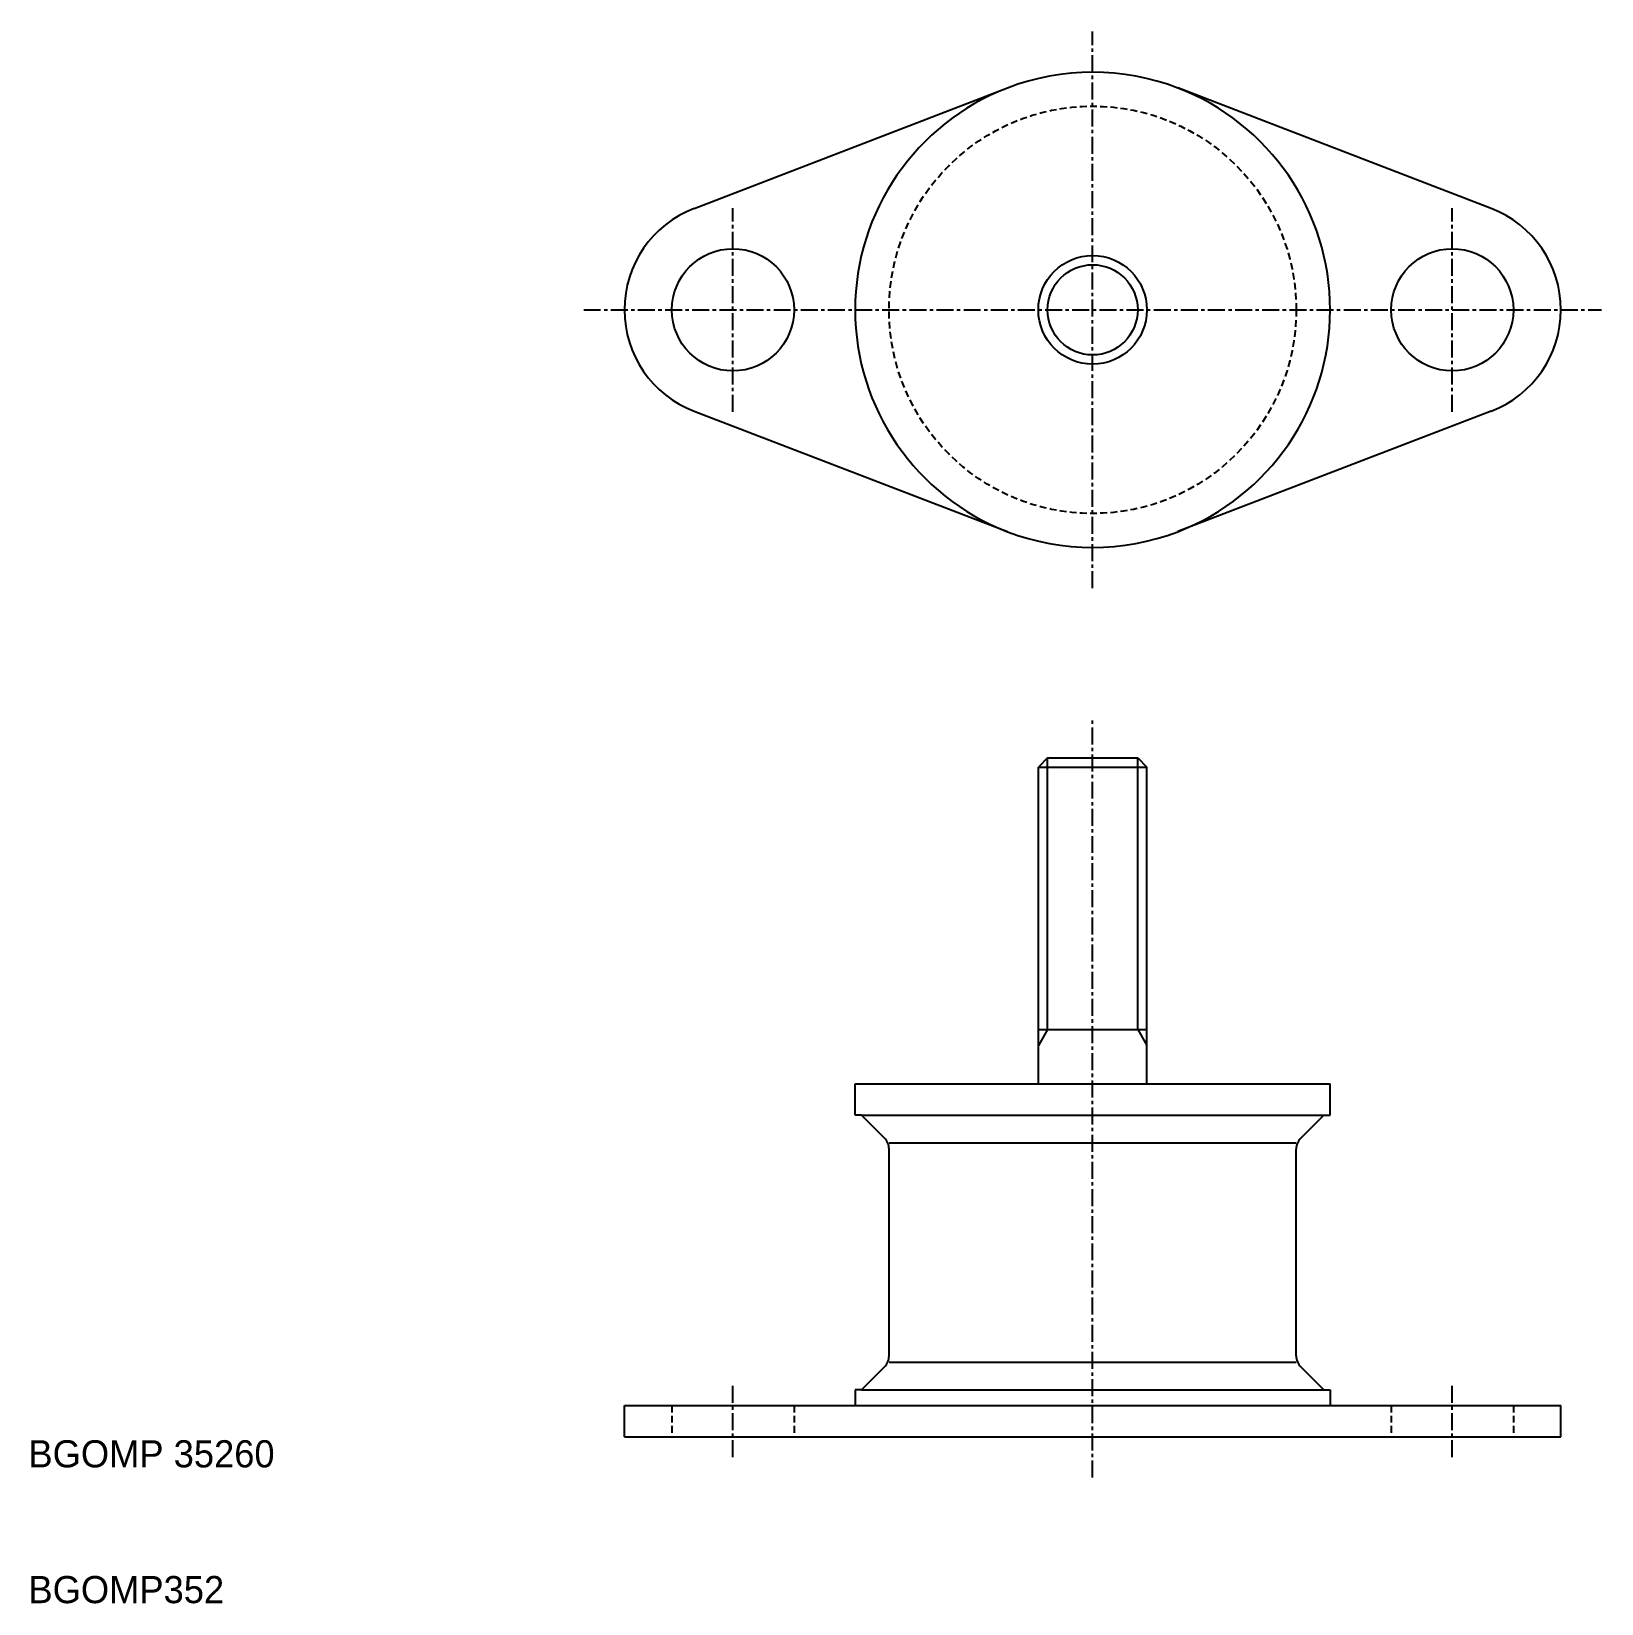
# Model space of a CAD drawing. Extents: x 10 to 126, y 10 to 126.
import ezdxf

# ---------------------------------------------------------------- set-up
doc = ezdxf.new("R2010")
doc.units = 0
doc.linetypes.add('CENTER', pattern=[2, 1.25, -0.25, 0.25, -0.25])
doc.linetypes.add('DASHED', pattern=[0.75, 0.5, -0.25])
doc.layers.get('0').update_dxf_attribs({"linetype": 'CONTINUOUS'})
doc.layers.add('CENTER', color=1, linetype='CENTER')

msp = doc.modelspace()

# ---------------------------------------------------------------- linework, layer by layer
at = {"color": 7, "linetype": 'CONTINUOUS'}
for p, q in [((59.04, 112.72), (82.14, 121.59)), ((117.78, 112.72), (94.68, 121.59)), ((59.04, 97.79), (82.14, 88.92)), ((117.78, 97.79), (94.68, 88.92)), ((85.09, 72.25), (84.41, 71.58)), ((85.09, 72.25), (91.73, 72.25)), ((91.73, 72.25), (92.41, 71.58)), ((84.41, 48.25), (84.41, 71.58)), ((84.41, 71.58), (92.41, 71.58)), ((92.41, 48.25), (92.41, 71.58)), ((84.41, 52.25), (92.41, 52.25)), ((70.91, 45.95), (70.91, 48.25)), ((70.91, 48.25), (105.91, 48.25)), ((105.91, 45.95), (105.91, 48.25)), ((71.37, 45.95), (70.91, 45.95)), ((71.37, 45.95), (105.45, 45.95)), ((71.37, 45.95), (73.07, 44.25)), ((105.45, 45.95), (103.75, 44.25)), ((105.45, 45.95), (105.91, 45.95)), ((73.41, 43.91), (103.41, 43.91)), ((73.41, 28.22), (73.41, 43.44)), ((103.41, 28.22), (103.41, 43.44)), ((71.37, 25.7), (73.07, 27.41)), ((73.41, 27.74), (103.41, 27.74)), ((105.45, 25.7), (103.75, 27.41)), ((70.91, 25.7), (70.91, 24.55)), ((71.37, 25.7), (70.91, 25.7)), ((71.37, 25.7), (105.45, 25.7)), ((105.45, 25.7), (105.91, 25.7)), ((105.91, 25.7), (105.91, 24.55)), ((53.91, 24.55), (122.91, 24.55)), ((53.91, 22.25), (53.91, 24.55)), ((122.91, 22.25), (122.91, 24.55)), ((53.91, 22.25), (122.91, 22.25))]:
    msp.add_line(p, q, dxfattribs=at)
at = {"color": 3, "linetype": 'CONTINUOUS'}
for p, q in [((85.09, 52.25), (85.09, 72.25)), ((91.73, 52.25), (91.73, 72.25)), ((85.09, 52.25), (84.41, 51.08)), ((91.73, 52.25), (92.41, 51.08))]:
    msp.add_line(p, q, dxfattribs=at)
at = {"color": 3, "linetype": 'DASHED'}
for p, q in [((57.41, 24.55), (57.41, 22.25)), ((66.41, 24.55), (66.41, 22.25)), ((110.41, 24.55), (110.41, 22.25)), ((119.41, 24.55), (119.41, 22.25))]:
    msp.add_line(p, q, dxfattribs=at)
msp.add_circle((88.41, 105.25), 15, dxfattribs=at)
at = {"color": 7, "linetype": 'CONTINUOUS'}
for centre, radius in [((61.91, 105.25), 4.5), ((88.41, 105.25), 4), ((114.91, 105.25), 4.5)]:
    msp.add_circle(centre, radius, dxfattribs=at)
at = {"color": 3, "linetype": 'CONTINUOUS'}
msp.add_circle((88.41, 105.25), 3.32, dxfattribs=at)
at = {"color": 7, "linetype": 'CONTINUOUS'}
for centre, radius, start, end in [((88.41, 105.25), 17.5, 68.9925, 111.0075), ((88.41, 105.25), 17.5, 111.0075, 248.9925), ((88.41, 105.25), 17.5, 291.0075, 68.9925), ((61.91, 105.25), 8, 111.0075, 248.9925), ((114.91, 105.25), 8, 291.0075, 68.9925), ((88.41, 105.25), 17.5, 248.9925, 291.0075), ((72.26, 43.44), 1.15, 0, 45), ((104.56, 43.44), 1.15, 135, 180), ((72.26, 28.22), 1.15, 315, 0), ((104.56, 28.22), 1.15, 180, 225)]:
    msp.add_arc(centre, radius, start, end, dxfattribs=at)
at = {"layer": 'CENTER', "color": 1, "linetype": 'CENTER'}
for p, q in [((88.41, 84.75), (88.41, 125.75)), ((61.91, 97.75), (61.91, 112.75)), ((114.91, 97.75), (114.91, 112.75)), ((50.91, 105.25), (125.91, 105.25)), ((88.41, 19.25), (88.41, 75.25)), ((61.91, 20.75), (61.91, 26.05)), ((114.91, 20.75), (114.91, 26.05))]:
    msp.add_line(p, q, dxfattribs=at)

# ---------------------------------------------------------------- texts
at = {"color": 7, "linetype": 'CONTINUOUS'}
for s, p in [('BGOMP 35260', (10, 20)), ('BGOMP352', (10, 10))]:
    msp.add_text(s, height=2, dxfattribs=at).set_placement(p)

doc.saveas('drawing.dxf')
